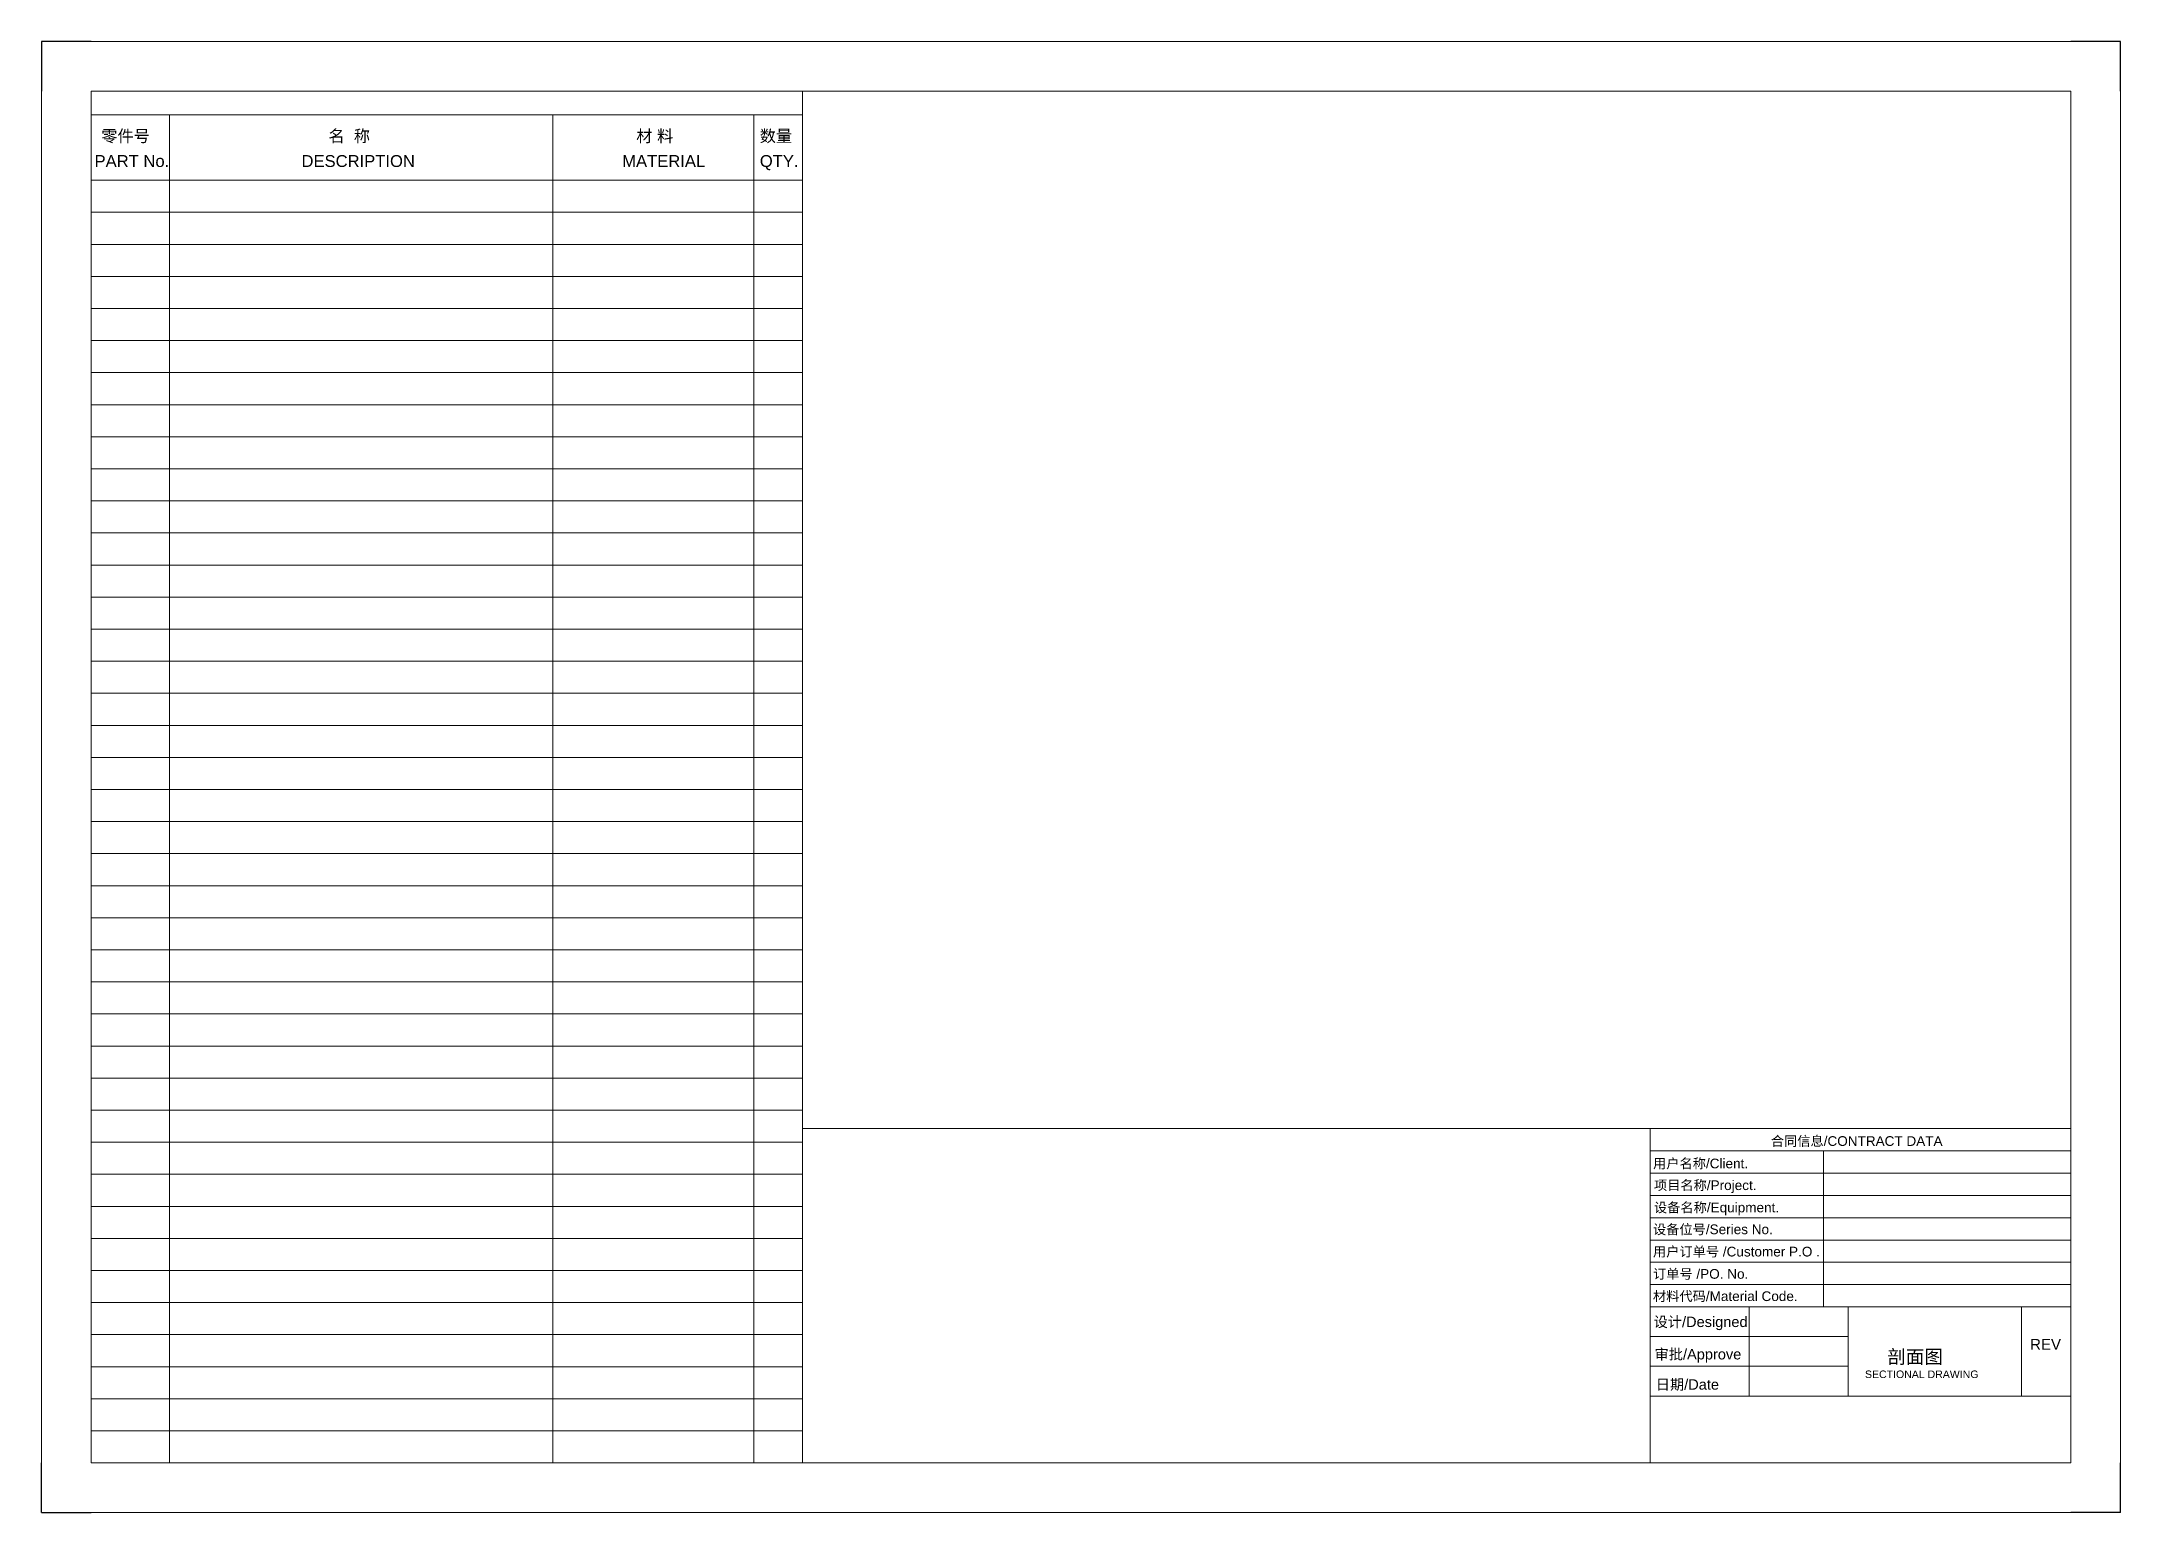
# Model space of a CAD drawing. Header units: inches. Extents: x 0 to 420, y 0 to 297.
import ezdxf
from ezdxf.enums import TextEntityAlignment as Align

# ---------------------------------------------------------------- set-up
doc = ezdxf.new("R2010")
doc.units = ezdxf.units.IN
doc.header["$LTSCALE"] = 12
doc.header["$MEASUREMENT"] = 0
doc.layers.get('0').update_dxf_attribs({"linetype": 'CONTINUOUS'})
for name, color, linetype, lineweight in [('AM_4', 3, 'CONTINUOUS', 15), ('AM_5', 3, 'CONTINUOUS', 15), ('AM_BOR', 7, 'CONTINUOUS', 30)]:
    doc.layers.add(name, color=color, linetype=linetype, lineweight=lineweight)
doc.styles.add('Sulzer', font='arial.ttf', dxfattribs={"height": 4})

# ---------------------------------------------------------------- blocks, each defined once
blk = doc.blocks.new('sulzer_ga')
for p, q in [((410, 287), (10, 287)), ((10, 287), (10, 10)), ((410, 10), (410, 287)), ((10, 10), (410, 10))]:
    blk.add_line(p, q)
at = {"layer": 'AM_BOR'}
for p, q in [((10, 297), (0, 297)), ((0, 297), (0, 287)), ((420, 297), (410, 297)), ((420, 287), (420, 297)), ((0, 0), (0, 10)), ((420, 0), (420, 10)), ((0, 0), (10, 0)), ((420, 0), (410, 0))]:
    blk.add_line(p, q, dxfattribs=at)
at = {"layer": 'AM_BOR', "color": 1, "lineweight": 15}
for p, q in [((0, 297), (420, 297)), ((0, 0), (0, 297)), ((420, 297), (420, 0)), ((420, 0), (0, 0))]:
    blk.add_line(p, q, dxfattribs=at)
blk = doc.blocks.new('List')
at = {"layer": 'AM_5', "linetype": 'ByBlock'}
for p, q in [((10, 287), (153.73, 287)), ((25.82, 287), (25.82, 14.79)), ((103.31, 287), (103.31, 14.79)), ((143.89, 287), (143.89, 14.79)), ((10, 273.8), (153.73, 273.8)), ((10, 267.32), (153.73, 267.32)), ((10, 260.85), (153.73, 260.85)), ((10, 254.37), (153.73, 254.37)), ((10, 247.9), (153.73, 247.9)), ((10, 241.42), (153.73, 241.42)), ((10, 234.95), (153.73, 234.95)), ((10, 228.47), (153.73, 228.47)), ((10, 222), (153.73, 222)), ((10, 215.52), (153.73, 215.52)), ((10, 209.05), (153.73, 209.05)), ((10, 202.57), (153.73, 202.57)), ((10, 196.09), (153.73, 196.09)), ((10, 189.62), (153.73, 189.62)), ((10, 183.14), (153.73, 183.14)), ((10, 176.67), (153.73, 176.67)), ((10, 170.19), (153.73, 170.19)), ((10, 163.72), (153.73, 163.72)), ((10, 157.24), (153.73, 157.24)), ((10, 150.77), (153.73, 150.77)), ((10, 150.77), (153.73, 150.77)), ((10, 144.29), (153.73, 144.29)), ((10, 137.82), (153.73, 137.82)), ((10, 131.34), (153.73, 131.34)), ((10, 124.87), (153.73, 124.87)), ((10, 118.39), (153.73, 118.39)), ((10, 111.92), (153.73, 111.92)), ((10, 105.44), (153.73, 105.44)), ((10, 98.97), (153.73, 98.97)), ((10, 92.49), (153.73, 92.49)), ((10, 86.01), (153.73, 86.01)), ((10, 79.54), (153.73, 79.54)), ((10, 73.06), (153.73, 73.06)), ((10, 66.59), (153.73, 66.59)), ((10, 60.11), (153.73, 60.11)), ((10, 53.64), (153.73, 53.64)), ((10, 47.16), (153.73, 47.16)), ((10, 40.69), (153.73, 40.69)), ((10, 34.21), (153.73, 34.21)), ((10, 27.74), (153.73, 27.74)), ((10, 21.26), (153.73, 21.26)), ((10, 14.79), (153.73, 14.79))]:
    blk.add_line(p, q, dxfattribs=at)
at = {"layer": 'AM_5', "color": 92, "style": 'Sulzer'}
for s, p in [('零件号', (16.97, 282.73)), ('名  称', (62.16, 282.73)), ('材 料', (123.88, 282.73)), ('数量', (148.37, 282.73)), ('PART No.', (18.25, 277.67)), ('DESCRIPTION', (63.97, 277.67)), ('MATERIAL', (125.69, 277.67)), ('QTY.', (149.02, 277.67))]:
    blk.add_text(s, height=2.4, dxfattribs=at).set_placement(p, align=Align.MIDDLE_CENTER)
at = {"layer": 'AM_5', "linetype": 'ByBlock', "style": 'Sulzer'}
for tag, p in [('PN1', (11.47, 268.88)), ('DES1', (27.29, 268.88)), ('MAT1', (104.78, 268.88)), ('QTY1', (146.64, 268.88)), ('PN2', (11.47, 262.4)), ('DES2', (27.29, 262.4)), ('MAT2', (104.78, 262.4)), ('QTY2', (146.64, 262.4)), ('PN3', (11.47, 255.93)), ('DES3', (27.29, 255.93)), ('MAT3', (104.78, 255.93)), ('QTY3', (146.64, 255.93)), ('PN4', (11.47, 249.45)), ('DES4', (27.29, 249.45)), ('MAT4', (104.78, 249.45)), ('QTY4', (146.64, 249.45)), ('PN5', (11.47, 242.98)), ('DES5', (27.29, 242.98)), ('MAT5', (104.78, 242.98)), ('QTY5', (146.64, 242.98)), ('PN6', (11.47, 236.5)), ('DES6', (27.29, 236.5)), ('MAT6', (104.78, 236.5)), ('QTY6', (146.64, 236.5)), ('PN7', (11.47, 230.03)), ('DES7', (27.29, 230.03)), ('MAT7', (104.78, 230.03)), ('QTY7', (146.64, 230.03)), ('PN8', (11.47, 223.55)), ('DES8', (27.29, 223.55)), ('MAT8', (104.78, 223.55)), ('QTY8', (146.64, 223.55)), ('PN9', (11.47, 217.07)), ('DES9', (27.29, 217.07)), ('MAT9', (104.78, 217.07)), ('QTY9', (146.64, 217.07)), ('PN10', (11.47, 210.6)), ('DES10', (27.29, 210.6)), ('MAT10', (104.78, 210.6)), ('QTY10', (146.64, 210.6)), ('PN11', (11.47, 204.12)), ('DES11', (27.29, 204.12)), ('MAT11', (104.78, 204.12)), ('QTY11', (146.64, 204.12)), ('PN12', (11.47, 197.65)), ('DES12', (27.29, 197.65)), ('MAT12', (104.78, 197.65)), ('QTY12', (146.64, 197.65)), ('PN13', (11.47, 191.17)), ('DES13', (27.29, 191.17)), ('MAT13', (104.78, 191.17)), ('QTY13', (146.64, 191.17)), ('PN14', (11.47, 184.7)), ('DES14', (27.29, 184.7)), ('MAT14', (104.78, 184.7)), ('QTY14', (146.64, 184.7)), ('PN15', (11.47, 178.22)), ('DES15', (27.29, 178.22)), ('MAT15', (104.78, 178.22)), ('QTY15', (146.64, 178.22)), ('PN16', (11.47, 171.75)), ('DES16', (27.29, 171.75)), ('MAT16', (104.78, 171.75)), ('QTY16', (146.64, 171.75)), ('PN17', (11.47, 165.27)), ('DES17', (27.29, 165.27)), ('MAT17', (104.78, 165.27)), ('QTY17', (146.64, 165.27)), ('PN18', (11.47, 158.8)), ('DES18', (27.29, 158.8)), ('MAT18', (104.78, 158.8)), ('QTY18', (146.64, 158.8)), ('PN19', (11.47, 152.32)), ('DES19', (27.29, 152.32)), ('MAT19', (104.78, 152.32)), ('QTY19', (146.64, 152.32)), ('PN20', (11.47, 145.85)), ('DES20', (27.29, 145.85)), ('MAT20', (104.78, 145.85)), ('QTY20', (146.64, 145.85)), ('PN21', (11.47, 139.37)), ('DES21', (27.29, 139.37)), ('MAT21', (104.78, 139.37)), ('QTY21', (146.64, 139.37)), ('PN22', (11.47, 132.9)), ('DES22', (27.29, 132.9)), ('MAT22', (104.78, 132.9)), ('QTY22', (146.64, 132.9)), ('PN23', (11.47, 126.42)), ('DES23', (27.29, 126.42)), ('MAT23', (104.78, 126.42)), ('QTY23', (146.64, 126.42)), ('PN24', (11.47, 119.95)), ('DES24', (27.29, 119.95)), ('MAT24', (104.78, 119.95)), ('QTY24', (146.64, 119.95)), ('PN25', (11.47, 113.47)), ('DES25', (27.29, 113.47)), ('MAT25', (104.78, 113.47)), ('QTY25', (146.64, 113.47)), ('PN26', (11.47, 106.99)), ('DES26', (27.29, 106.99)), ('MAT26', (104.78, 106.99)), ('QTY26', (146.64, 106.99)), ('PN27', (11.47, 100.52)), ('DES27', (27.29, 100.52)), ('MAT27', (104.78, 100.52)), ('QTY27', (146.64, 100.52)), ('PN28', (11.47, 94.04)), ('DES28', (27.29, 94.04)), ('MAT28', (104.78, 94.04)), ('QTY28', (146.64, 94.04)), ('PN29', (11.47, 87.57)), ('DES29', (27.29, 87.57)), ('MAT29', (104.78, 87.57)), ('QTY29', (146.64, 87.57)), ('PN30', (11.47, 81.09)), ('DES30', (27.29, 81.09)), ('MAT30', (104.78, 81.09)), ('QTY30', (146.64, 81.09)), ('PN31', (11.47, 74.62)), ('DES31', (27.29, 74.62)), ('MAT31', (104.78, 74.62)), ('QTY31', (146.64, 74.62)), ('PN32', (11.47, 68.14)), ('DES32', (27.29, 68.14)), ('MAT32', (104.78, 68.14)), ('QTY32', (146.64, 68.14)), ('PN33', (11.47, 61.67)), ('DES33', (27.29, 61.67)), ('MAT33', (104.78, 61.67)), ('QTY33', (146.64, 61.67)), ('PN34', (11.47, 55.19)), ('DES34', (27.29, 55.19)), ('MAT34', (104.78, 55.19)), ('QTY34', (146.64, 55.19)), ('PN35', (11.47, 48.72)), ('DES35', (27.29, 48.72)), ('MAT35', (104.78, 48.72)), ('QTY35', (146.64, 48.72)), ('PN36', (11.47, 42.24)), ('DES36', (27.29, 42.24)), ('MAT36', (104.78, 42.24)), ('QTY36', (146.64, 42.24)), ('PN37', (11.47, 35.77)), ('DES37', (27.29, 35.77)), ('MAT37', (104.78, 35.77)), ('QTY37', (146.64, 35.77)), ('PN38', (11.47, 29.29)), ('DES38', (27.29, 29.29)), ('MAT38', (104.78, 29.29)), ('QTY38', (146.64, 29.29)), ('PN39', (11.47, 22.82)), ('DES39', (27.29, 22.82)), ('MAT39', (104.78, 22.82)), ('QTY39', (146.64, 22.82)), ('PN40', (11.47, 16.34)), ('DES40', (27.29, 16.34)), ('MAT40', (104.78, 16.34)), ('QTY40', (146.64, 16.34))]:
    blk.add_attdef(tag, p, '', height=3, dxfattribs=at)
blk = doc.blocks.new('hetongxinxi')
at = {"layer": 'AM_4'}
for p, q in [((325, 77.5), (410, 77.5)), ((325, 41.5), (325, 77.5)), ((410, 41.5), (410, 77.5)), ((325, 73), (410, 73)), ((360, 41.5), (360, 73)), ((325, 68.5), (410, 68.5)), ((325, 64), (410, 64)), ((325, 64), (410, 64)), ((325, 59.5), (410, 59.5)), ((325, 53.99), (325, 58.49)), ((325, 53.99), (325, 58.49)), ((325, 53.99), (325, 58.49)), ((325, 55), (410, 55)), ((325, 50.5), (410, 50.5)), ((325, 46), (410, 46)), ((325, 41.5), (410, 41.5))]:
    blk.add_line(p, q, dxfattribs=at)
at = {"layer": 'AM_5', "color": 1, "lineweight": 15, "style": 'Sulzer'}
for s, p in [('合同信息/CONTRACT DATA', (349.37, 74.01)), ('用户名称/Client.', (325.58, 69.48)), ('项目名称/Project.', (325.76, 65.09)), ('设备名称/Equipment.', (325.76, 60.59)), ('设备位号/Series No.', (325.56, 56.18)), ('用户订单号 /Customer P.O .', (325.56, 51.68)), ('订单号 /PO. No.', (325.56, 47.18)), ('材料代码/Material Code. ', (325.56, 42.68))]:
    blk.add_text(s, height=1.9582, dxfattribs=at).set_placement(p)
at = {"layer": 'AM_5', "color": 2, "lineweight": 15, "style": 'Sulzer'}
for tag, p in [('YONGHUMINGCHENG', (360.53, 69.44)), ('XIANGMUMINGCHENG', (360.62, 65.11)), ('SHEBEIMINGCHENG', (360.66, 60.37)), ('SHEBEIWEIHAO', (360.63, 55.91)), ('YONGHUDINGDANHAO', (360.63, 51.41)), ('DINGDANHAO_SULZER', (360.63, 46.91)), ('CAILIAODAIMA', (360.63, 42.41))]:
    blk.add_attdef(tag, p, '', height=2.22, dxfattribs=at)
blk = doc.blocks.new('title')
at = {"layer": 'AM_4'}
for p, q in [((325, 41.5), (410, 41.5)), ((325, 10), (325, 41.5)), ((345, 41.5), (345, 23.5)), ((365, 41.5), (365, 23.5)), ((400, 23.5), (400, 41.5)), ((410, 17.2), (410, 41.5)), ((325, 35.5), (365, 35.5)), ((325, 29.5), (365, 29.5)), ((325, 23.5), (410, 23.5)), ((410, 10), (410, 17.2)), ((325, 10), (410, 10))]:
    blk.add_line(p, q, dxfattribs=at)
at = {"linetype": 'ByBlock', "style": 'Sulzer'}
blk.add_attdef('COMPANY', text='', height=4, dxfattribs=at).set_placement((368.47, 16.65), align=Align.MIDDLE_CENTER)
at = {"layer": 'AM_4', "color": 2, "lineweight": 30, "style": 'Sulzer'}
blk.add_attdef('REV', (403.15, 26.47), '', height=3.82, dxfattribs=at)
at = {"layer": 'AM_5', "color": 1, "lineweight": 15, "style": 'Sulzer'}
for s, height, p in [('设计/Designed', 2.1061, (325.68, 37.43)), ('REV', 2.176, (401.75, 32.85)), ('审批/Approve', 2.106, (325.88, 30.89)), ('剖面图', 2.741, (372.9, 30.06)), ('日期/Date', 2.106, (326.12, 24.78)), ('SECTIONAL DRAWING', 1.523, (368.39, 27.13))]:
    blk.add_text(s, height=height, dxfattribs=at).set_placement(p)
at = {"layer": 'AM_5', "color": 2, "lineweight": 15, "style": 'Sulzer'}
for tag, p in [('DESIGN', (347.57, 36.66)), ('CHECK', (347.77, 30.56)), ('DATE', (347.64, 24.54))]:
    blk.add_attdef(tag, p, '', height=2.3, dxfattribs=at)
at = {"layer": 'AM_5', "color": 1, "lineweight": 15, "style": 'Sulzer'}
blk.add_attdef('TYPE_PUMP', (368.53, 36.27), '', height=2.74, dxfattribs=at)

msp = doc.modelspace()

# ---------------------------------------------------------------- linework, layer by layer
at = {"layer": 'AM_5', "linetype": 'Continuous'}
msp.add_line((153.73, 287), (153.73, 10), dxfattribs=at)
at = {"layer": 'AM_5', "linetype": 'ByBlock'}
msp.add_line((325, 77.5), (153.73, 77.5), dxfattribs=at)

# ---------------------------------------------------------------- block references
at = {"linetype": 'ByBlock'}
msp.add_blockref('List', (0, -4.79), dxfattribs=at)
at = {"layer": 'AM_5'}
msp.add_blockref('sulzer_ga', (0, 0), dxfattribs=at)
at = {"layer": 'AM_5', "linetype": 'ByBlock'}
for name in ['hetongxinxi', 'title']:
    msp.add_blockref(name, (0, 0), dxfattribs=at)

doc.saveas('drawing.dxf')
